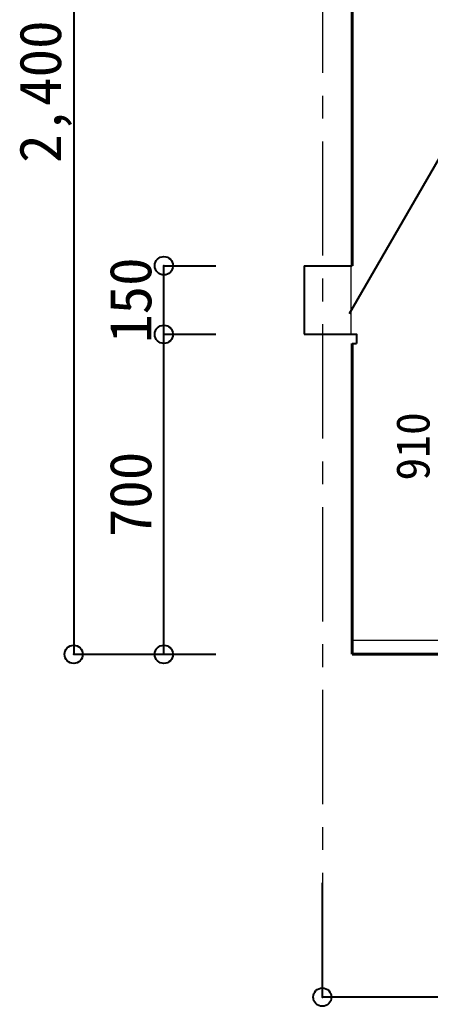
# Model space of a CAD drawing. Units: millimetres at full size, sheet at 1:50. Extents: x -31113 to 29332, y -20209 to 31249.
# Drawn here: x 1719 to 2618, y -1867 to 292 of the extents above; entities that cross this region are included whole.
import ezdxf
from ezdxf.enums import TextEntityAlignment as Align

# ---------------------------------------------------------------- set-up
doc = ezdxf.new("R2010")
doc.units = ezdxf.units.MM
doc.header["$LTSCALE"] = 50
doc.header["$PDMODE"] = 32
doc.header["$PDSIZE"] = 40
doc.linetypes.add('CHAIN1', pattern=[8, 5, -1, 1, -1])
for name, color, linetype, lineweight in [('B-1_通り芯・通り番号', 1, 'CHAIN1', 18), ('B-2_柱(黄)', 4, 'Continuous', 9), ('B-3_仕上線(黄)', 3, 'Continuous', 40), ('B-6_住宅設備・造作', 1, 'Continuous', 18), ('B-A_文字', 7, 'Continuous', 25), ('B-F_寸法・方位', 7, 'Continuous', 25)]:
    doc.layers.add(name, color=color, linetype=linetype, lineweight=lineweight)
doc.styles.add('ＭＳ ゴシック', font='')
doc.styles.get('ＭＳ ゴシック').set_extended_font_data('MS Gothic')

msp = doc.modelspace()

# ---------------------------------------------------------------- linework, layer by layer
at = {"layer": 'B-1_通り芯・通り番号'}
msp.add_line((2381.86, 1625.37), (2381.86, -1846.71), dxfattribs=at)
at = {"layer": 'B-2_柱(黄)', "color": 7, "lineweight": 25}
for p, q in [((2341.86, -246.71), (2341.86, -396.71)), ((2446.86, -416.71), (2456.86, -416.71))]:
    msp.add_line(p, q, dxfattribs=at)
for points in [[(2341.86, -246.71), (2444.47, -246.71), (2446.86, -246.71)], [(2341.86, -396.71), (2456.86, -396.71), (2456.86, -416.71)]]:
    msp.add_lwpolyline(points, dxfattribs=at)
at = {"layer": 'B-3_仕上線(黄)'}
for p, q in [((2446.86, 1303.29), (2446.86, -246.71)), ((2446.86, -416.71), (2446.86, -1096.71)), ((2446.86, -1096.71), (3808.92, -1096.71))]:
    msp.add_line(p, q, dxfattribs=at)
at = {"layer": 'B-6_住宅設備・造作', "color": 4, "lineweight": 9}
msp.add_line((2444.47, -246.71), (2444.47, -396.71), dxfattribs=at)
at = {"layer": 'B-A_文字', "color": 1, "lineweight": 18}
msp.add_line((3174.05, -1066.71), (2446.86, -1066.71), dxfattribs=at)
at = {"layer": 'B-A_文字'}
msp.add_lwpolyline([(3300.57, 142.84), (2726.47, 142.84), (2440.83, -351.91)], dxfattribs=at)
at = {"layer": 'B-F_寸法・方位'}
for p, q in [((1837.44, 1303.29), (1837.44, -1096.71)), ((1837.44, 1303.29), (1837.44, -1096.71)), ((2034.95, -396.71), (2034.95, -246.71)), ((2034.95, -246.71), (2148.74, -246.71)), ((2034.95, -1096.71), (2034.95, -396.71)), ((2034.95, -396.71), (2148.74, -396.71)), ((1837.44, -1096.71), (2083.44, -1096.71)), ((2034.95, -1096.71), (2148.74, -1096.71)), ((2381.86, -1846.71), (2381.86, -1596.71)), ((3901.86, -1846.71), (2381.86, -1846.71))]:
    msp.add_line(p, q, dxfattribs=at)
for p in [(2034.95, -246.71), (2034.95, -396.71), (1837.44, -1096.71), (2034.95, -1096.71), (2381.86, -1846.71)]:
    msp.add_point(p, dxfattribs=at)

# ---------------------------------------------------------------- texts
at = {"layer": 'B-A_文字', "style": 'ＭＳ ゴシック'}
msp.add_text('2,400', height=91.64, rotation=90, dxfattribs=at).set_placement((1837.44, -21.71), align=Align.BOTTOM_LEFT)
at = {"layer": 'B-F_寸法・方位', "style": 'ＭＳ ゴシック'}
for s, height, p in [('150', 91.64, (2034.95, -415.46)), ('910', 73.31, (2638.59, -716.71)), ('700', 91.64, (2034.95, -840.46))]:
    msp.add_text(s, height=height, rotation=90, dxfattribs=at).set_placement(p, align=Align.BOTTOM_LEFT)

doc.saveas('drawing.dxf')
